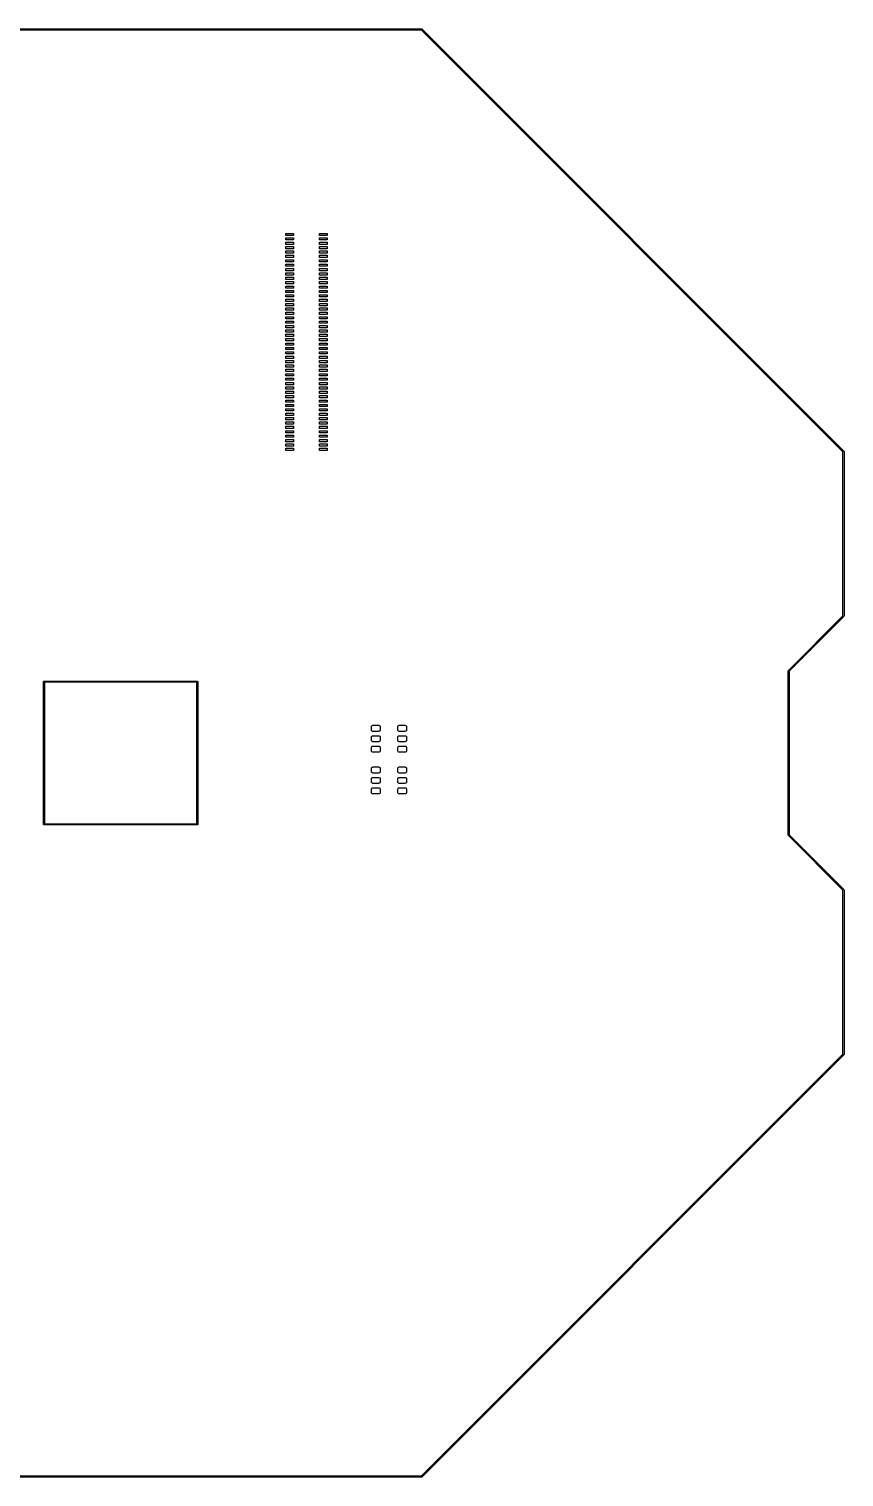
# Model space of a CAD drawing. Extents: x 39 to 172, y -172 to -39.
# Drawn here: x 97.1 to 171.5, y -171.5 to -39.4 of the extents above; entities that cross this region are included whole.
import ezdxf

# ---------------------------------------------------------------- set-up
doc = ezdxf.new("R2010")
doc.units = 0
doc.layers.add('BLACK', color=7, linetype='CONTINUOUS')

msp = doc.modelspace()

# ---------------------------------------------------------------- linework, layer by layer
at = {"layer": 'BLACK', "linetype": 'CONTINUOUS'}
for p, q in [((78, -39.45), (133, -39.45)), ((132.97929, -39.55), (78.02071, -39.55)), ((171.45, -78.02071), (132.97929, -39.55)), ((133, -39.45), (133.035355, -39.464645)), ((133.035355, -39.464645), (171.535355, -77.964645)), ((120.57, -58.3), (120.57, -58.1)), ((120.57, -58.1), (121.27, -58.1)), ((121.27, -58.1), (121.27, -58.3)), ((123.65, -58.3), (123.65, -58.1)), ((123.65, -58.1), (124.35, -58.1)), ((124.35, -58.1), (124.35, -58.3)), ((121.27, -58.3), (120.57, -58.3)), ((120.57, -58.7), (120.57, -58.5)), ((120.57, -58.5), (121.27, -58.5)), ((121.27, -58.7), (120.57, -58.7)), ((120.57, -59.1), (120.57, -58.9)), ((120.57, -58.9), (121.27, -58.9)), ((121.27, -59.1), (120.57, -59.1)), ((120.57, -59.5), (120.57, -59.3)), ((120.57, -59.3), (121.27, -59.3)), ((121.27, -58.5), (121.27, -58.7)), ((121.27, -58.9), (121.27, -59.1)), ((121.27, -59.3), (121.27, -59.5)), ((124.35, -58.3), (123.65, -58.3)), ((123.65, -58.7), (123.65, -58.5)), ((123.65, -58.5), (124.35, -58.5)), ((124.35, -58.7), (123.65, -58.7)), ((123.65, -59.1), (123.65, -58.9)), ((123.65, -58.9), (124.35, -58.9)), ((124.35, -59.1), (123.65, -59.1)), ((123.65, -59.5), (123.65, -59.3)), ((123.65, -59.3), (124.35, -59.3)), ((124.35, -58.5), (124.35, -58.7)), ((124.35, -58.9), (124.35, -59.1)), ((124.35, -59.3), (124.35, -59.5)), ((121.27, -59.5), (120.57, -59.5)), ((120.57, -59.9), (120.57, -59.7)), ((120.57, -59.7), (121.27, -59.7)), ((121.27, -59.9), (120.57, -59.9)), ((120.57, -60.3), (120.57, -60.1)), ((120.57, -60.1), (121.27, -60.1)), ((121.27, -60.3), (120.57, -60.3)), ((120.57, -60.7), (120.57, -60.5)), ((120.57, -60.5), (121.27, -60.5)), ((121.27, -60.7), (120.57, -60.7)), ((121.27, -59.7), (121.27, -59.9)), ((121.27, -60.1), (121.27, -60.3)), ((121.27, -60.5), (121.27, -60.7)), ((124.35, -59.5), (123.65, -59.5)), ((123.65, -59.9), (123.65, -59.7)), ((123.65, -59.7), (124.35, -59.7)), ((124.35, -59.9), (123.65, -59.9)), ((123.65, -60.3), (123.65, -60.1)), ((123.65, -60.1), (124.35, -60.1)), ((124.35, -60.3), (123.65, -60.3)), ((123.65, -60.7), (123.65, -60.5)), ((123.65, -60.5), (124.35, -60.5)), ((124.35, -60.7), (123.65, -60.7)), ((124.35, -59.7), (124.35, -59.9)), ((124.35, -60.1), (124.35, -60.3)), ((124.35, -60.5), (124.35, -60.7)), ((120.57, -61.1), (120.57, -60.9)), ((120.57, -60.9), (121.27, -60.9)), ((121.27, -61.1), (120.57, -61.1)), ((120.57, -61.5), (120.57, -61.3)), ((120.57, -61.3), (121.27, -61.3)), ((121.27, -61.5), (120.57, -61.5)), ((120.57, -61.9), (120.57, -61.7)), ((120.57, -61.7), (121.27, -61.7)), ((121.27, -61.9), (120.57, -61.9)), ((121.27, -60.9), (121.27, -61.1)), ((121.27, -61.3), (121.27, -61.5)), ((121.27, -61.7), (121.27, -61.9)), ((123.65, -61.1), (123.65, -60.9)), ((123.65, -60.9), (124.35, -60.9)), ((124.35, -61.1), (123.65, -61.1)), ((123.65, -61.5), (123.65, -61.3)), ((123.65, -61.3), (124.35, -61.3)), ((124.35, -61.5), (123.65, -61.5)), ((123.65, -61.9), (123.65, -61.7)), ((123.65, -61.7), (124.35, -61.7)), ((124.35, -61.9), (123.65, -61.9)), ((124.35, -60.9), (124.35, -61.1)), ((124.35, -61.3), (124.35, -61.5)), ((124.35, -61.7), (124.35, -61.9)), ((120.57, -62.3), (120.57, -62.1)), ((120.57, -62.1), (121.27, -62.1)), ((121.27, -62.3), (120.57, -62.3)), ((120.57, -62.7), (120.57, -62.5)), ((120.57, -62.5), (121.27, -62.5)), ((121.27, -62.7), (120.57, -62.7)), ((120.57, -63.1), (120.57, -62.9)), ((120.57, -62.9), (121.27, -62.9)), ((121.27, -63.1), (120.57, -63.1)), ((120.57, -63.5), (120.57, -63.3)), ((120.57, -63.3), (121.27, -63.3)), ((121.27, -62.1), (121.27, -62.3)), ((121.27, -62.5), (121.27, -62.7)), ((121.27, -62.9), (121.27, -63.1)), ((121.27, -63.3), (121.27, -63.5)), ((123.65, -62.3), (123.65, -62.1)), ((123.65, -62.1), (124.35, -62.1)), ((124.35, -62.3), (123.65, -62.3)), ((123.65, -62.7), (123.65, -62.5)), ((123.65, -62.5), (124.35, -62.5)), ((124.35, -62.7), (123.65, -62.7)), ((123.65, -63.1), (123.65, -62.9)), ((123.65, -62.9), (124.35, -62.9)), ((124.35, -63.1), (123.65, -63.1)), ((123.65, -63.5), (123.65, -63.3)), ((123.65, -63.3), (124.35, -63.3)), ((124.35, -62.1), (124.35, -62.3)), ((124.35, -62.5), (124.35, -62.7)), ((124.35, -62.9), (124.35, -63.1)), ((124.35, -63.3), (124.35, -63.5)), ((121.27, -63.5), (120.57, -63.5)), ((120.57, -63.9), (120.57, -63.7)), ((120.57, -63.7), (121.27, -63.7)), ((121.27, -63.9), (120.57, -63.9)), ((120.57, -64.3), (120.57, -64.1)), ((120.57, -64.1), (121.27, -64.1)), ((121.27, -64.3), (120.57, -64.3)), ((120.57, -64.7), (120.57, -64.5)), ((120.57, -64.5), (121.27, -64.5)), ((121.27, -64.7), (120.57, -64.7)), ((121.27, -63.7), (121.27, -63.9)), ((121.27, -64.1), (121.27, -64.3)), ((121.27, -64.5), (121.27, -64.7)), ((124.35, -63.5), (123.65, -63.5)), ((123.65, -63.9), (123.65, -63.7)), ((123.65, -63.7), (124.35, -63.7)), ((124.35, -63.9), (123.65, -63.9)), ((123.65, -64.3), (123.65, -64.1)), ((123.65, -64.1), (124.35, -64.1)), ((124.35, -64.3), (123.65, -64.3)), ((123.65, -64.7), (123.65, -64.5)), ((123.65, -64.5), (124.35, -64.5)), ((124.35, -64.7), (123.65, -64.7)), ((124.35, -63.7), (124.35, -63.9)), ((124.35, -64.1), (124.35, -64.3)), ((124.35, -64.5), (124.35, -64.7)), ((120.57, -65.1), (120.57, -64.9)), ((120.57, -64.9), (121.27, -64.9)), ((121.27, -65.1), (120.57, -65.1)), ((120.57, -65.5), (120.57, -65.3)), ((120.57, -65.3), (121.27, -65.3)), ((121.27, -65.5), (120.57, -65.5)), ((120.57, -65.9), (120.57, -65.7)), ((120.57, -65.7), (121.27, -65.7)), ((121.27, -65.9), (120.57, -65.9)), ((121.27, -64.9), (121.27, -65.1)), ((121.27, -65.3), (121.27, -65.5)), ((121.27, -65.7), (121.27, -65.9)), ((123.65, -65.1), (123.65, -64.9)), ((123.65, -64.9), (124.35, -64.9)), ((124.35, -65.1), (123.65, -65.1)), ((123.65, -65.5), (123.65, -65.3)), ((123.65, -65.3), (124.35, -65.3)), ((124.35, -65.5), (123.65, -65.5)), ((123.65, -65.9), (123.65, -65.7)), ((123.65, -65.7), (124.35, -65.7)), ((124.35, -65.9), (123.65, -65.9)), ((124.35, -64.9), (124.35, -65.1)), ((124.35, -65.3), (124.35, -65.5)), ((124.35, -65.7), (124.35, -65.9)), ((120.57, -66.3), (120.57, -66.1)), ((120.57, -66.1), (121.27, -66.1)), ((121.27, -66.3), (120.57, -66.3)), ((120.57, -66.7), (120.57, -66.5)), ((120.57, -66.5), (121.27, -66.5)), ((121.27, -66.7), (120.57, -66.7)), ((120.57, -67.1), (120.57, -66.9)), ((120.57, -66.9), (121.27, -66.9)), ((121.27, -67.1), (120.57, -67.1)), ((120.57, -67.5), (120.57, -67.3)), ((120.57, -67.3), (121.27, -67.3)), ((121.27, -66.1), (121.27, -66.3)), ((121.27, -66.5), (121.27, -66.7)), ((121.27, -66.9), (121.27, -67.1)), ((121.27, -67.3), (121.27, -67.5)), ((123.65, -66.3), (123.65, -66.1)), ((123.65, -66.1), (124.35, -66.1)), ((124.35, -66.3), (123.65, -66.3)), ((123.65, -66.7), (123.65, -66.5)), ((123.65, -66.5), (124.35, -66.5)), ((124.35, -66.7), (123.65, -66.7)), ((123.65, -67.1), (123.65, -66.9)), ((123.65, -66.9), (124.35, -66.9)), ((124.35, -67.1), (123.65, -67.1)), ((123.65, -67.5), (123.65, -67.3)), ((123.65, -67.3), (124.35, -67.3)), ((124.35, -66.1), (124.35, -66.3)), ((124.35, -66.5), (124.35, -66.7)), ((124.35, -66.9), (124.35, -67.1)), ((124.35, -67.3), (124.35, -67.5)), ((121.27, -67.5), (120.57, -67.5)), ((120.57, -67.9), (120.57, -67.7)), ((120.57, -67.7), (121.27, -67.7)), ((121.27, -67.9), (120.57, -67.9)), ((120.57, -68.3), (120.57, -68.1)), ((120.57, -68.1), (121.27, -68.1)), ((121.27, -68.3), (120.57, -68.3)), ((120.57, -68.7), (120.57, -68.5)), ((120.57, -68.5), (121.27, -68.5)), ((121.27, -67.7), (121.27, -67.9)), ((121.27, -68.1), (121.27, -68.3)), ((121.27, -68.5), (121.27, -68.7)), ((124.35, -67.5), (123.65, -67.5)), ((123.65, -67.9), (123.65, -67.7)), ((123.65, -67.7), (124.35, -67.7)), ((124.35, -67.9), (123.65, -67.9)), ((123.65, -68.3), (123.65, -68.1)), ((123.65, -68.1), (124.35, -68.1)), ((124.35, -68.3), (123.65, -68.3)), ((123.65, -68.7), (123.65, -68.5)), ((123.65, -68.5), (124.35, -68.5)), ((124.35, -67.7), (124.35, -67.9)), ((124.35, -68.1), (124.35, -68.3)), ((124.35, -68.5), (124.35, -68.7)), ((121.27, -68.7), (120.57, -68.7)), ((120.57, -69.1), (120.57, -68.9)), ((120.57, -68.9), (121.27, -68.9)), ((121.27, -69.1), (120.57, -69.1)), ((120.57, -69.5), (120.57, -69.3)), ((120.57, -69.3), (121.27, -69.3)), ((121.27, -69.5), (120.57, -69.5)), ((120.57, -69.9), (120.57, -69.7)), ((120.57, -69.7), (121.27, -69.7)), ((121.27, -69.9), (120.57, -69.9)), ((121.27, -68.9), (121.27, -69.1)), ((121.27, -69.3), (121.27, -69.5)), ((121.27, -69.7), (121.27, -69.9)), ((124.35, -68.7), (123.65, -68.7)), ((123.65, -69.1), (123.65, -68.9)), ((123.65, -68.9), (124.35, -68.9)), ((124.35, -69.1), (123.65, -69.1)), ((123.65, -69.5), (123.65, -69.3)), ((123.65, -69.3), (124.35, -69.3)), ((124.35, -69.5), (123.65, -69.5)), ((123.65, -69.9), (123.65, -69.7)), ((123.65, -69.7), (124.35, -69.7)), ((124.35, -69.9), (123.65, -69.9)), ((124.35, -68.9), (124.35, -69.1)), ((124.35, -69.3), (124.35, -69.5)), ((124.35, -69.7), (124.35, -69.9)), ((120.57, -70.3), (120.57, -70.1)), ((120.57, -70.1), (121.27, -70.1)), ((121.27, -70.3), (120.57, -70.3)), ((120.57, -70.7), (120.57, -70.5)), ((120.57, -70.5), (121.27, -70.5)), ((121.27, -70.7), (120.57, -70.7)), ((120.57, -71.1), (120.57, -70.9)), ((120.57, -70.9), (121.27, -70.9)), ((121.27, -71.1), (120.57, -71.1)), ((120.57, -71.5), (120.57, -71.3)), ((120.57, -71.3), (121.27, -71.3)), ((121.27, -70.1), (121.27, -70.3)), ((121.27, -70.5), (121.27, -70.7)), ((121.27, -70.9), (121.27, -71.1)), ((121.27, -71.3), (121.27, -71.5)), ((123.65, -70.3), (123.65, -70.1)), ((123.65, -70.1), (124.35, -70.1)), ((124.35, -70.3), (123.65, -70.3)), ((123.65, -70.7), (123.65, -70.5)), ((123.65, -70.5), (124.35, -70.5)), ((124.35, -70.7), (123.65, -70.7)), ((123.65, -71.1), (123.65, -70.9)), ((123.65, -70.9), (124.35, -70.9)), ((124.35, -71.1), (123.65, -71.1)), ((123.65, -71.5), (123.65, -71.3)), ((123.65, -71.3), (124.35, -71.3)), ((124.35, -70.1), (124.35, -70.3)), ((124.35, -70.5), (124.35, -70.7)), ((124.35, -70.9), (124.35, -71.1)), ((124.35, -71.3), (124.35, -71.5)), ((121.27, -71.5), (120.57, -71.5)), ((120.57, -71.9), (120.57, -71.7)), ((120.57, -71.7), (121.27, -71.7)), ((121.27, -71.9), (120.57, -71.9)), ((120.57, -72.3), (120.57, -72.1)), ((120.57, -72.1), (121.27, -72.1)), ((121.27, -72.3), (120.57, -72.3)), ((120.57, -72.7), (120.57, -72.5)), ((120.57, -72.5), (121.27, -72.5)), ((121.27, -71.7), (121.27, -71.9)), ((121.27, -72.1), (121.27, -72.3)), ((121.27, -72.5), (121.27, -72.7)), ((124.35, -71.5), (123.65, -71.5)), ((123.65, -71.9), (123.65, -71.7)), ((123.65, -71.7), (124.35, -71.7)), ((124.35, -71.9), (123.65, -71.9)), ((123.65, -72.3), (123.65, -72.1)), ((123.65, -72.1), (124.35, -72.1)), ((124.35, -72.3), (123.65, -72.3)), ((123.65, -72.7), (123.65, -72.5)), ((123.65, -72.5), (124.35, -72.5)), ((124.35, -71.7), (124.35, -71.9)), ((124.35, -72.1), (124.35, -72.3)), ((124.35, -72.5), (124.35, -72.7)), ((121.27, -72.7), (120.57, -72.7)), ((120.57, -73.1), (120.57, -72.9)), ((120.57, -72.9), (121.27, -72.9)), ((121.27, -73.1), (120.57, -73.1)), ((120.57, -73.5), (120.57, -73.3)), ((120.57, -73.3), (121.27, -73.3)), ((121.27, -73.5), (120.57, -73.5)), ((120.57, -73.9), (120.57, -73.7)), ((120.57, -73.7), (121.27, -73.7)), ((121.27, -73.9), (120.57, -73.9)), ((121.27, -72.9), (121.27, -73.1)), ((121.27, -73.3), (121.27, -73.5)), ((121.27, -73.7), (121.27, -73.9)), ((124.35, -72.7), (123.65, -72.7)), ((123.65, -73.1), (123.65, -72.9)), ((123.65, -72.9), (124.35, -72.9)), ((124.35, -73.1), (123.65, -73.1)), ((123.65, -73.5), (123.65, -73.3)), ((123.65, -73.3), (124.35, -73.3)), ((124.35, -73.5), (123.65, -73.5)), ((123.65, -73.9), (123.65, -73.7)), ((123.65, -73.7), (124.35, -73.7)), ((124.35, -73.9), (123.65, -73.9)), ((124.35, -72.9), (124.35, -73.1)), ((124.35, -73.3), (124.35, -73.5)), ((124.35, -73.7), (124.35, -73.9)), ((120.57, -74.3), (120.57, -74.1)), ((120.57, -74.1), (121.27, -74.1)), ((121.27, -74.3), (120.57, -74.3)), ((120.57, -74.7), (120.57, -74.5)), ((120.57, -74.5), (121.27, -74.5)), ((121.27, -74.7), (120.57, -74.7)), ((120.57, -75.1), (120.57, -74.9)), ((120.57, -74.9), (121.27, -74.9)), ((121.27, -75.1), (120.57, -75.1)), ((121.27, -74.1), (121.27, -74.3)), ((121.27, -74.5), (121.27, -74.7)), ((121.27, -74.9), (121.27, -75.1)), ((123.65, -74.3), (123.65, -74.1)), ((123.65, -74.1), (124.35, -74.1)), ((124.35, -74.3), (123.65, -74.3)), ((123.65, -74.7), (123.65, -74.5)), ((123.65, -74.5), (124.35, -74.5)), ((124.35, -74.7), (123.65, -74.7)), ((123.65, -75.1), (123.65, -74.9)), ((123.65, -74.9), (124.35, -74.9)), ((124.35, -75.1), (123.65, -75.1)), ((124.35, -74.1), (124.35, -74.3)), ((124.35, -74.5), (124.35, -74.7)), ((124.35, -74.9), (124.35, -75.1)), ((120.57, -75.5), (120.57, -75.3)), ((120.57, -75.3), (121.27, -75.3)), ((121.27, -75.5), (120.57, -75.5)), ((120.57, -75.9), (120.57, -75.7)), ((120.57, -75.7), (121.27, -75.7)), ((121.27, -75.9), (120.57, -75.9)), ((120.57, -76.3), (120.57, -76.1)), ((120.57, -76.1), (121.27, -76.1)), ((121.27, -76.3), (120.57, -76.3)), ((120.57, -76.7), (120.57, -76.5)), ((120.57, -76.5), (121.27, -76.5)), ((121.27, -75.3), (121.27, -75.5)), ((121.27, -75.7), (121.27, -75.9)), ((121.27, -76.1), (121.27, -76.3)), ((121.27, -76.5), (121.27, -76.7)), ((123.65, -75.5), (123.65, -75.3)), ((123.65, -75.3), (124.35, -75.3)), ((124.35, -75.5), (123.65, -75.5)), ((123.65, -75.9), (123.65, -75.7)), ((123.65, -75.7), (124.35, -75.7)), ((124.35, -75.9), (123.65, -75.9)), ((123.65, -76.3), (123.65, -76.1)), ((123.65, -76.1), (124.35, -76.1)), ((124.35, -76.3), (123.65, -76.3)), ((123.65, -76.7), (123.65, -76.5)), ((123.65, -76.5), (124.35, -76.5)), ((124.35, -75.3), (124.35, -75.5)), ((124.35, -75.7), (124.35, -75.9)), ((124.35, -76.1), (124.35, -76.3)), ((124.35, -76.5), (124.35, -76.7)), ((121.27, -76.7), (120.57, -76.7)), ((120.57, -77.1), (120.57, -76.9)), ((120.57, -76.9), (121.27, -76.9)), ((121.27, -77.1), (120.57, -77.1)), ((120.57, -77.5), (120.57, -77.3)), ((120.57, -77.3), (121.27, -77.3)), ((121.27, -77.5), (120.57, -77.5)), ((120.57, -77.9), (120.57, -77.7)), ((120.57, -77.7), (121.27, -77.7)), ((121.27, -77.9), (120.57, -77.9)), ((121.27, -76.9), (121.27, -77.1)), ((121.27, -77.3), (121.27, -77.5)), ((121.27, -77.7), (121.27, -77.9)), ((124.35, -76.7), (123.65, -76.7)), ((123.65, -77.1), (123.65, -76.9)), ((123.65, -76.9), (124.35, -76.9)), ((124.35, -77.1), (123.65, -77.1)), ((123.65, -77.5), (123.65, -77.3)), ((123.65, -77.3), (124.35, -77.3)), ((124.35, -77.5), (123.65, -77.5)), ((123.65, -77.9), (123.65, -77.7)), ((123.65, -77.7), (124.35, -77.7)), ((124.35, -77.9), (123.65, -77.9)), ((124.35, -76.9), (124.35, -77.1)), ((124.35, -77.3), (124.35, -77.5)), ((124.35, -77.7), (124.35, -77.9)), ((171.45, -92.97929), (171.45, -78.02071)), ((171.535355, -77.964645), (171.55, -78)), ((171.55, -78), (171.55, -93)), ((166.464645, -97.964645), (171.45, -92.97929)), ((171.535355, -93.035355), (166.55, -98.02071)), ((171.55, -93), (171.535355, -93.035355)), ((98.45, -99), (98.464645, -98.964645)), ((98.45, -112), (98.45, -99)), ((98.464645, -98.964645), (98.5, -98.95)), ((98.5, -98.95), (112.5, -98.95)), ((98.55, -99.05), (98.55, -111.95)), ((112.45, -99.05), (98.55, -99.05)), ((112.45, -111.95), (112.45, -99.05)), ((112.5, -98.95), (112.535355, -98.964645)), ((112.535355, -98.964645), (112.55, -99)), ((112.55, -99), (112.55, -112)), ((166.45, -98), (166.464645, -97.964645)), ((166.45, -105.5), (166.45, -98)), ((166.55, -98.02071), (166.55, -105.5)), ((128.410467, -103.059881), (128.440273, -103.015273)), ((128.440273, -103.015273), (128.484881, -102.985467)), ((128.484881, -102.985467), (128.5375, -102.975)), ((128.5375, -102.975), (129.0625, -102.975)), ((129.0625, -102.975), (129.115119, -102.985467)), ((129.115119, -102.985467), (129.159727, -103.015273)), ((129.159727, -103.015273), (129.189533, -103.059881)), ((130.810467, -103.059881), (130.840273, -103.015273)), ((130.840273, -103.015273), (130.884881, -102.985467)), ((130.884881, -102.985467), (130.9375, -102.975)), ((130.9375, -102.975), (131.4625, -102.975)), ((131.4625, -102.975), (131.515119, -102.985467)), ((131.515119, -102.985467), (131.559727, -103.015273)), ((131.559727, -103.015273), (131.589533, -103.059881)), ((128.4, -103.1125), (128.410467, -103.059881)), ((128.4, -103.3875), (128.4, -103.1125)), ((128.410467, -103.440119), (128.4, -103.3875)), ((128.4, -104.0625), (128.410467, -104.009881)), ((128.4, -104.3375), (128.4, -104.0625)), ((128.410467, -104.390119), (128.4, -104.3375)), ((128.440273, -103.484727), (128.410467, -103.440119)), ((128.410467, -104.009881), (128.440273, -103.965273)), ((128.484881, -103.514533), (128.440273, -103.484727)), ((128.440273, -103.965273), (128.484881, -103.935467)), ((128.5375, -103.525), (128.484881, -103.514533)), ((128.484881, -103.935467), (128.5375, -103.925)), ((129.0625, -103.525), (128.5375, -103.525)), ((128.5375, -103.925), (129.0625, -103.925)), ((129.115119, -103.514533), (129.0625, -103.525)), ((129.0625, -103.925), (129.115119, -103.935467)), ((129.159727, -103.484727), (129.115119, -103.514533)), ((129.115119, -103.935467), (129.159727, -103.965273)), ((129.189533, -103.440119), (129.159727, -103.484727)), ((129.159727, -103.965273), (129.189533, -104.009881)), ((129.189533, -103.059881), (129.2, -103.1125)), ((129.2, -103.3875), (129.189533, -103.440119)), ((129.189533, -104.009881), (129.2, -104.0625)), ((129.2, -104.3375), (129.189533, -104.390119)), ((129.2, -103.1125), (129.2, -103.3875)), ((129.2, -104.0625), (129.2, -104.3375)), ((130.8, -103.1125), (130.810467, -103.059881)), ((130.8, -103.3875), (130.8, -103.1125)), ((130.810467, -103.440119), (130.8, -103.3875)), ((130.8, -104.0625), (130.810467, -104.009881)), ((130.8, -104.3375), (130.8, -104.0625)), ((130.810467, -104.390119), (130.8, -104.3375)), ((130.840273, -103.484727), (130.810467, -103.440119)), ((130.810467, -104.009881), (130.840273, -103.965273)), ((130.884881, -103.514533), (130.840273, -103.484727)), ((130.840273, -103.965273), (130.884881, -103.935467)), ((130.9375, -103.525), (130.884881, -103.514533)), ((130.884881, -103.935467), (130.9375, -103.925)), ((131.4625, -103.525), (130.9375, -103.525)), ((130.9375, -103.925), (131.4625, -103.925)), ((131.515119, -103.514533), (131.4625, -103.525)), ((131.4625, -103.925), (131.515119, -103.935467)), ((131.559727, -103.484727), (131.515119, -103.514533)), ((131.515119, -103.935467), (131.559727, -103.965273)), ((131.589533, -103.440119), (131.559727, -103.484727)), ((131.559727, -103.965273), (131.589533, -104.009881)), ((131.589533, -103.059881), (131.6, -103.1125)), ((131.6, -103.3875), (131.589533, -103.440119)), ((131.589533, -104.009881), (131.6, -104.0625)), ((131.6, -104.3375), (131.589533, -104.390119)), ((131.6, -103.1125), (131.6, -103.3875)), ((131.6, -104.0625), (131.6, -104.3375)), ((128.4, -105.0125), (128.410467, -104.959881)), ((128.4, -105.2875), (128.4, -105.0125)), ((128.410467, -105.340119), (128.4, -105.2875)), ((128.440273, -104.434727), (128.410467, -104.390119)), ((128.410467, -104.959881), (128.440273, -104.915273)), ((128.440273, -105.384727), (128.410467, -105.340119)), ((128.484881, -104.464533), (128.440273, -104.434727)), ((128.440273, -104.915273), (128.484881, -104.885467)), ((128.484881, -105.414533), (128.440273, -105.384727)), ((128.5375, -104.475), (128.484881, -104.464533)), ((128.484881, -104.885467), (128.5375, -104.875)), ((128.5375, -105.425), (128.484881, -105.414533)), ((129.0625, -104.475), (128.5375, -104.475)), ((128.5375, -104.875), (129.0625, -104.875)), ((129.0625, -105.425), (128.5375, -105.425)), ((129.115119, -104.464533), (129.0625, -104.475)), ((129.0625, -104.875), (129.115119, -104.885467)), ((129.115119, -105.414533), (129.0625, -105.425)), ((129.159727, -104.434727), (129.115119, -104.464533)), ((129.115119, -104.885467), (129.159727, -104.915273)), ((129.159727, -105.384727), (129.115119, -105.414533)), ((129.189533, -104.390119), (129.159727, -104.434727)), ((129.159727, -104.915273), (129.189533, -104.959881)), ((129.189533, -105.340119), (129.159727, -105.384727)), ((129.189533, -104.959881), (129.2, -105.0125)), ((129.2, -105.2875), (129.189533, -105.340119)), ((129.2, -105.0125), (129.2, -105.2875)), ((130.8, -105.0125), (130.810467, -104.959881)), ((130.8, -105.2875), (130.8, -105.0125)), ((130.810467, -105.340119), (130.8, -105.2875)), ((130.840273, -104.434727), (130.810467, -104.390119)), ((130.810467, -104.959881), (130.840273, -104.915273)), ((130.840273, -105.384727), (130.810467, -105.340119)), ((130.884881, -104.464533), (130.840273, -104.434727)), ((130.840273, -104.915273), (130.884881, -104.885467)), ((130.884881, -105.414533), (130.840273, -105.384727)), ((130.9375, -104.475), (130.884881, -104.464533)), ((130.884881, -104.885467), (130.9375, -104.875)), ((130.9375, -105.425), (130.884881, -105.414533)), ((131.4625, -104.475), (130.9375, -104.475)), ((130.9375, -104.875), (131.4625, -104.875)), ((131.4625, -105.425), (130.9375, -105.425)), ((131.515119, -104.464533), (131.4625, -104.475)), ((131.4625, -104.875), (131.515119, -104.885467)), ((131.515119, -105.414533), (131.4625, -105.425)), ((131.559727, -104.434727), (131.515119, -104.464533)), ((131.515119, -104.885467), (131.559727, -104.915273)), ((131.559727, -105.384727), (131.515119, -105.414533)), ((131.589533, -104.390119), (131.559727, -104.434727)), ((131.559727, -104.915273), (131.589533, -104.959881)), ((131.589533, -105.340119), (131.559727, -105.384727)), ((131.589533, -104.959881), (131.6, -105.0125)), ((131.6, -105.2875), (131.589533, -105.340119)), ((131.6, -105.0125), (131.6, -105.2875)), ((166.45, -113), (166.45, -105.5)), ((166.55, -105.5), (166.55, -112.97929)), ((128.4, -106.9125), (128.410467, -106.859881)), ((128.4, -107.1875), (128.4, -106.9125)), ((128.410467, -106.859881), (128.440273, -106.815273)), ((128.440273, -106.815273), (128.484881, -106.785467)), ((128.484881, -106.785467), (128.5375, -106.775)), ((128.5375, -106.775), (129.0625, -106.775)), ((129.0625, -106.775), (129.115119, -106.785467)), ((129.115119, -106.785467), (129.159727, -106.815273)), ((129.159727, -106.815273), (129.189533, -106.859881)), ((129.189533, -106.859881), (129.2, -106.9125)), ((129.2, -106.9125), (129.2, -107.1875)), ((130.8, -106.9125), (130.810467, -106.859881)), ((130.8, -107.1875), (130.8, -106.9125)), ((130.810467, -106.859881), (130.840273, -106.815273)), ((130.840273, -106.815273), (130.884881, -106.785467)), ((130.884881, -106.785467), (130.9375, -106.775)), ((130.9375, -106.775), (131.4625, -106.775)), ((131.4625, -106.775), (131.515119, -106.785467)), ((131.515119, -106.785467), (131.559727, -106.815273)), ((131.559727, -106.815273), (131.589533, -106.859881)), ((131.589533, -106.859881), (131.6, -106.9125)), ((131.6, -106.9125), (131.6, -107.1875)), ((128.410467, -107.240119), (128.4, -107.1875)), ((128.4, -107.8625), (128.410467, -107.809881)), ((128.4, -108.1375), (128.4, -107.8625)), ((128.410467, -108.190119), (128.4, -108.1375)), ((128.440273, -107.284727), (128.410467, -107.240119)), ((128.410467, -107.809881), (128.440273, -107.765273)), ((128.440273, -108.234727), (128.410467, -108.190119)), ((128.484881, -107.314533), (128.440273, -107.284727)), ((128.440273, -107.765273), (128.484881, -107.735467)), ((128.484881, -108.264533), (128.440273, -108.234727)), ((128.5375, -107.325), (128.484881, -107.314533)), ((128.484881, -107.735467), (128.5375, -107.725)), ((128.5375, -108.275), (128.484881, -108.264533)), ((129.0625, -107.325), (128.5375, -107.325)), ((128.5375, -107.725), (129.0625, -107.725)), ((129.0625, -108.275), (128.5375, -108.275)), ((129.115119, -107.314533), (129.0625, -107.325)), ((129.0625, -107.725), (129.115119, -107.735467)), ((129.115119, -108.264533), (129.0625, -108.275)), ((129.159727, -107.284727), (129.115119, -107.314533)), ((129.115119, -107.735467), (129.159727, -107.765273)), ((129.159727, -108.234727), (129.115119, -108.264533)), ((129.189533, -107.240119), (129.159727, -107.284727)), ((129.159727, -107.765273), (129.189533, -107.809881)), ((129.189533, -108.190119), (129.159727, -108.234727)), ((129.2, -107.1875), (129.189533, -107.240119)), ((129.189533, -107.809881), (129.2, -107.8625)), ((129.2, -108.1375), (129.189533, -108.190119)), ((129.2, -107.8625), (129.2, -108.1375)), ((130.810467, -107.240119), (130.8, -107.1875)), ((130.8, -107.8625), (130.810467, -107.809881)), ((130.8, -108.1375), (130.8, -107.8625)), ((130.810467, -108.190119), (130.8, -108.1375)), ((130.840273, -107.284727), (130.810467, -107.240119)), ((130.810467, -107.809881), (130.840273, -107.765273)), ((130.840273, -108.234727), (130.810467, -108.190119)), ((130.884881, -107.314533), (130.840273, -107.284727)), ((130.840273, -107.765273), (130.884881, -107.735467)), ((130.884881, -108.264533), (130.840273, -108.234727)), ((130.9375, -107.325), (130.884881, -107.314533)), ((130.884881, -107.735467), (130.9375, -107.725)), ((130.9375, -108.275), (130.884881, -108.264533)), ((131.4625, -107.325), (130.9375, -107.325)), ((130.9375, -107.725), (131.4625, -107.725)), ((131.4625, -108.275), (130.9375, -108.275)), ((131.515119, -107.314533), (131.4625, -107.325)), ((131.4625, -107.725), (131.515119, -107.735467)), ((131.515119, -108.264533), (131.4625, -108.275)), ((131.559727, -107.284727), (131.515119, -107.314533)), ((131.515119, -107.735467), (131.559727, -107.765273)), ((131.559727, -108.234727), (131.515119, -108.264533)), ((131.589533, -107.240119), (131.559727, -107.284727)), ((131.559727, -107.765273), (131.589533, -107.809881)), ((131.589533, -108.190119), (131.559727, -108.234727)), ((131.6, -107.1875), (131.589533, -107.240119)), ((131.589533, -107.809881), (131.6, -107.8625)), ((131.6, -108.1375), (131.589533, -108.190119)), ((131.6, -107.8625), (131.6, -108.1375)), ((128.4, -108.8125), (128.410467, -108.759881)), ((128.4, -109.0875), (128.4, -108.8125)), ((128.410467, -109.140119), (128.4, -109.0875)), ((128.410467, -108.759881), (128.440273, -108.715273)), ((128.440273, -109.184727), (128.410467, -109.140119)), ((128.440273, -108.715273), (128.484881, -108.685467)), ((128.484881, -109.214533), (128.440273, -109.184727)), ((128.484881, -108.685467), (128.5375, -108.675)), ((128.5375, -109.225), (128.484881, -109.214533)), ((128.5375, -108.675), (129.0625, -108.675)), ((129.0625, -109.225), (128.5375, -109.225)), ((129.0625, -108.675), (129.115119, -108.685467)), ((129.115119, -109.214533), (129.0625, -109.225)), ((129.115119, -108.685467), (129.159727, -108.715273)), ((129.159727, -109.184727), (129.115119, -109.214533)), ((129.159727, -108.715273), (129.189533, -108.759881)), ((129.189533, -109.140119), (129.159727, -109.184727)), ((129.189533, -108.759881), (129.2, -108.8125)), ((129.2, -109.0875), (129.189533, -109.140119)), ((129.2, -108.8125), (129.2, -109.0875)), ((130.8, -108.8125), (130.810467, -108.759881)), ((130.8, -109.0875), (130.8, -108.8125)), ((130.810467, -109.140119), (130.8, -109.0875)), ((130.810467, -108.759881), (130.840273, -108.715273)), ((130.840273, -109.184727), (130.810467, -109.140119)), ((130.840273, -108.715273), (130.884881, -108.685467)), ((130.884881, -109.214533), (130.840273, -109.184727)), ((130.884881, -108.685467), (130.9375, -108.675)), ((130.9375, -109.225), (130.884881, -109.214533)), ((130.9375, -108.675), (131.4625, -108.675)), ((131.4625, -109.225), (130.9375, -109.225)), ((131.4625, -108.675), (131.515119, -108.685467)), ((131.515119, -109.214533), (131.4625, -109.225)), ((131.515119, -108.685467), (131.559727, -108.715273)), ((131.559727, -109.184727), (131.515119, -109.214533)), ((131.559727, -108.715273), (131.589533, -108.759881)), ((131.589533, -109.140119), (131.559727, -109.184727)), ((131.589533, -108.759881), (131.6, -108.8125)), ((131.6, -109.0875), (131.589533, -109.140119)), ((131.6, -108.8125), (131.6, -109.0875)), ((98.464645, -112.035355), (98.45, -112)), ((98.5, -112.05), (98.464645, -112.035355)), ((112.5, -112.05), (98.5, -112.05)), ((98.55, -111.95), (112.45, -111.95)), ((112.535355, -112.035355), (112.5, -112.05)), ((112.55, -112), (112.535355, -112.035355)), ((166.464645, -113.035355), (166.45, -113)), ((171.45, -118.02071), (166.464645, -113.035355)), ((166.55, -112.97929), (171.535355, -117.964645)), ((171.45, -132.97929), (171.45, -118.02071)), ((171.535355, -117.964645), (171.55, -118)), ((171.55, -118), (171.55, -133)), ((132.97929, -171.45), (171.45, -132.97929)), ((171.535355, -133.035355), (133.035355, -171.535355)), ((171.55, -133), (171.535355, -133.035355)), ((133, -171.55), (78, -171.55)), ((78.02071, -171.45), (132.97929, -171.45)), ((133.035355, -171.535355), (133, -171.55))]:
    msp.add_line(p, q, dxfattribs=at)

doc.saveas('drawing.dxf')
